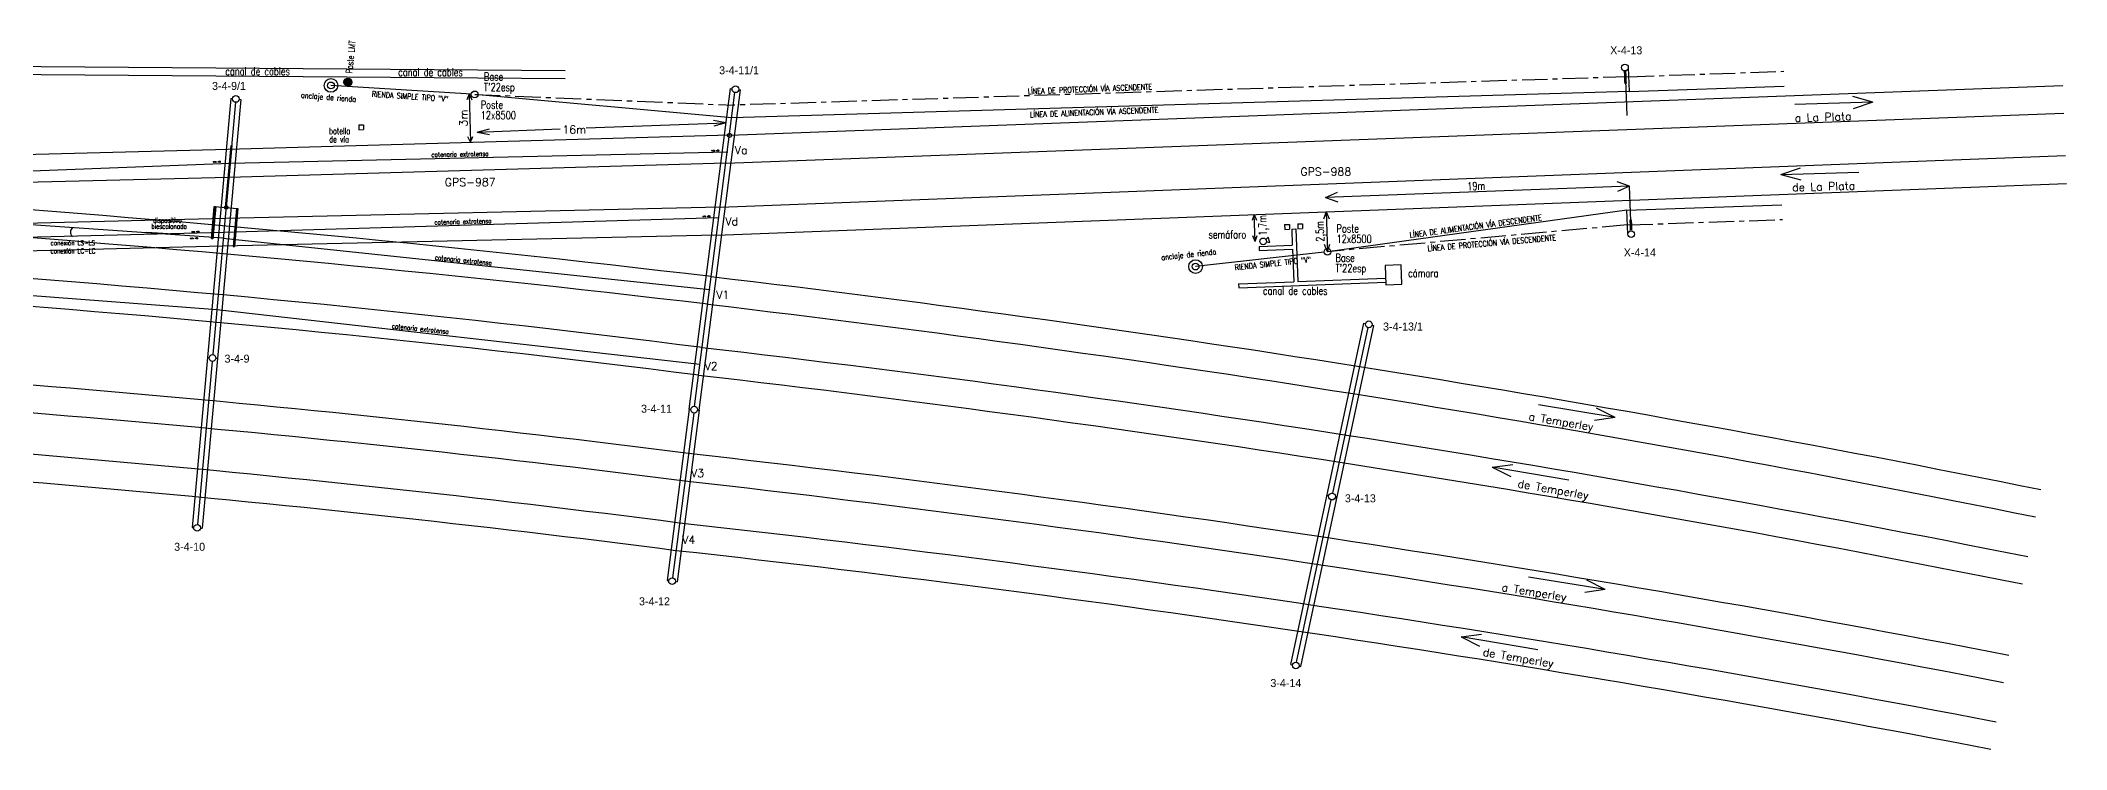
# Model space of a CAD drawing. Header units: millimetres. Extents: x -25718 to 390904, y -15119 to 121027.
# Drawn here: x 264308 to 390904, y -15119 to 29164 of the extents above; entities that cross this region are included whole.
import ezdxf

# ---------------------------------------------------------------- set-up
doc = ezdxf.new("R2010")
doc.units = ezdxf.units.MM
doc.linetypes.add('CENTER', pattern=[50.8, 31.75, -6.35, 6.35, -6.35])
doc.layers.add('02 L d C', color=7, linetype='Continuous', lineweight=5)
for name, color, linetype in [('obras de enlaces', 4, 'Continuous'), ('postes catenaria', 4, 'Continuous'), ('Textos catenaria', 7, 'Continuous'), ('vías', 8, 'Continuous')]:
    doc.layers.add(name, color=color, linetype=linetype)
doc.styles.add('SIMPLEX', font='simplex.shx', dxfattribs={"width": 0.75})

# ---------------------------------------------------------------- blocks, each defined once
blk = doc.blocks.new('biescalonado')
at = {"color": 4}
for p, q in [((0.03, 0.04), (0, 0)), ((1.7, -1.06), (1.67, -1.1))]:
    blk.add_line(p, q, dxfattribs=at)
at = {"color": 4, "const_width": 0.0125}
for points in [[(-0.01, 0, 1), (0.01, 0, 1)], [(1.66, -1.1, 1), (1.67, -1.1, 1)]]:
    blk.add_lwpolyline(points, format="xyb", close=True, dxfattribs=at)
at = {"layer": '02 L d C', "color": 4}
blk.add_line((0.03, 0.04), (1.7, -1.06), dxfattribs=at)

msp = doc.modelspace()

# ---------------------------------------------------------------- hatches: boundary and pattern name
msp.add_hatch(color=256).paths.add_polyline_path([(283767, 26566, 1), (283267, 26566, 1)])

# ---------------------------------------------------------------- linework, layer by layer
at = {"color": 8}
for p, q in [((297101, 26772), (242683, 27201)), ((297086, 27272), (242687, 27701)), ((307360, 23255), (276021, 22358)), ((276026, 22358), (246070, 21588)), ((276071, 20618), (246115, 19848)), ((307135, 21508), (276071, 20618)), ((275838, 18049), (245855, 17291)), ((306781, 18761), (275838, 18049)), ((306556, 17015), (275683, 16326)), ((342048, 17668), (342348, 17677)), ((342048, 17668), (342057, 17368)), ((342057, 17368), (342357, 17377)), ((342348, 17677), (342357, 17377)), ((342491, 17387), (342741, 17397)), ((342491, 17387), (342529, 16388)), ((342741, 17397), (342867, 14105)), ((342867, 17706), (343167, 17715)), ((342867, 17706), (342875, 17407)), ((342875, 17407), (343175, 17415)), ((343167, 17715), (343175, 17415)), ((275683, 16326), (245680, 15570)), ((340455, 16308), (342529, 16388)), ((340455, 16308), (340465, 16058)), ((340465, 16058), (342539, 16138)), ((342539, 16138), (342617, 14095)), ((339174, 13963), (342617, 14095)), ((339174, 13963), (339183, 13714)), ((339183, 13714), (348368, 14065)), ((342867, 14105), (348359, 14315))]:
    msp.add_line(p, q, dxfattribs=at)
at = {"color": 6, "linetype": 'CENTER', "ltscale": 50}
for p, q in [((363546, 26901), (307601, 25126)), ((363546, 26901), (373236, 27243)), ((291438, 25800), (307601, 25126)), ((363471, 17642), (373161, 17984)), ((363471, 17642), (344730, 15974))]:
    msp.add_line(p, q, dxfattribs=at)
at = {"color": 3}
for p, q in [((276201, 25547), (274736, 9363)), ((276828, 25490), (275363, 9306)), ((276201, 25547), (276305, 25537)), ((276724, 25499), (276828, 25490)), ((304838, 6146), (307416, 26160)), ((305177, 6314), (307702, 25912)), ((305463, 6065), (308041, 26080)), ((307416, 26160), (307521, 26147)), ((307937, 26093), (308041, 26080)), ((276496, 25309), (275069, 9543)), ((342440, -9812), (347002, 11502)), ((347002, 11502), (347105, 11480)), ((343056, -9944), (347618, 11371)), ((345051, 882), (347266, 11231)), ((347516, 11393), (347618, 11371)), ((274736, 9363), (273776, -1244)), ((275031, 9125), (274109, -1063)), ((275363, 9306), (274403, -1301)), ((274736, 9363), (274841, 9353)), ((275259, 9315), (275363, 9306)), ((304838, 6146), (303458, -4566)), ((305123, 5897), (303797, -4398)), ((305463, 6065), (304082, -4646)), ((304838, 6146), (304942, 6132)), ((305358, 6079), (305463, 6065)), ((342792, -9672), (344963, 471)), ((344802, 720), (344699, 742)), ((345212, 632), (345315, 610)), ((273776, -1244), (273880, -1253)), ((274299, -1291), (274403, -1301)), ((303458, -4566), (303562, -4579)), ((303978, -4633), (304082, -4646)), ((342440, -9812), (342543, -9834)), ((342953, -9922), (343056, -9944))]:
    msp.add_line(p, q, dxfattribs=at)
for p, q in [((291229, 25813), (282456, 26359)), ((291085, 25810), (290938, 25453)), ((291085, 25810), (291171, 22811)), ((291085, 25810), (291252, 25462)), ((378797, 25322), (373939, 25161)), ((378797, 25322), (377544, 25665)), ((378797, 25322), (377569, 24897)), ((307137, 24021), (306362, 24173)), ((284190, 23892), (284490, 23901)), ((284190, 23892), (284199, 23592)), ((284199, 23592), (284498, 23601)), ((284490, 23901), (284498, 23601)), ((291171, 22811), (291004, 23159)), ((291171, 22811), (291317, 23168)), ((291595, 23450), (292357, 23658)), ((291595, 23450), (296782, 23641)), ((291595, 23450), (292370, 23299)), ((298412, 23701), (307137, 24021)), ((307137, 24021), (306376, 23813)), ((275864, 18738), (276215, 22610)), ((275937, 18731), (276287, 22604)), ((276215, 22610), (276287, 22604)), ((363591, 20068), (362818, 20335)), ((373062, 20803), (374292, 21222)), ((373062, 20803), (377921, 20941)), ((373062, 20803), (374314, 20454)), ((363591, 20068), (344604, 19360)), ((344604, 19360), (345354, 19684)), ((344604, 19360), (345376, 19093)), ((363591, 20068), (362840, 19744)), ((275167, 18801), (275240, 18794)), ((275203, 18798), (276598, 18671)), ((276561, 18675), (276347, 16305)), ((276634, 18668), (276420, 16298)), ((276561, 18675), (276634, 18668)), ((340139, 18300), (340021, 17924)), ((340204, 16601), (340139, 18300)), ((340139, 18300), (340286, 17934)), ((344637, 18472), (344484, 18012)), ((344637, 18472), (344730, 15974)), ((344637, 18472), (344824, 18025)), ((271944, 17130), (271941, 17080)), ((274985, 16789), (275058, 16783)), ((340204, 16601), (340057, 16966)), ((340204, 16601), (340322, 16976)), ((276347, 16305), (276420, 16298)), ((344521, 15950), (336482, 15045)), ((344730, 15974), (344543, 16421)), ((344730, 15974), (344883, 16434)), ((362703, 5609), (357908, 6402)), ((362703, 5609), (361416, 5432)), ((362703, 5609), (361541, 6190)), ((355026, 2510), (356314, 2681)), ((359817, 1694), (355026, 2510)), ((355026, 2510), (356185, 1923)), ((362088, -5130), (357289, -4362)), ((362088, -5130), (360924, -4554)), ((362088, -5130), (360802, -5313)), ((353070, -8091), (354358, -7918)), ((357864, -8895), (353070, -8091)), ((353070, -8091), (354231, -8675))]:
    msp.add_line(p, q)
at = {"color": 6}
for p, q in [((307499, 24333), (291438, 25800)), ((363580, 25982), (307499, 24333)), ((363580, 25982), (373270, 26324)), ((363437, 18561), (344730, 15974)), ((363437, 18561), (373126, 18903))]:
    msp.add_line(p, q, dxfattribs=at)
at = {"color": 5}
for p, q in [((307253, 22182), (276150, 21491)), ((276150, 21491), (246870, 20357)), ((306664, 18088), (275760, 17177)), ((275760, 17177), (253579, 16616))]:
    msp.add_line(p, q, dxfattribs=at)
at = {"color": 1}
for p, q in [((275727, 16818), (245317, 18927)), ((275727, 16818), (306116, 13606)), ((341023, 16890), (340874, 16742)), ((340913, 16597), (341115, 16543)), ((341115, 16543), (341023, 16890)), ((275322, 12342), (244883, 14659)), ((305513, 8926), (275322, 12342))]:
    msp.add_line(p, q, dxfattribs=at)
at = {"lineweight": 40}
for p, q in [((275167, 18801), (274985, 16789)), ((275240, 18794), (275058, 16783))]:
    msp.add_line(p, q, dxfattribs=at)
at = {"const_width": 50}
for points in [[(276125, 21491, 1), (276175, 21491, 1)], [(266256, 16937, 1), (266306, 16937, 1)], [(266301, 17470, 1), (266351, 17470, 1)], [(275030, 17159, 1), (275080, 17159, 1)], [(276439, 17197, 1), (276489, 17197, 1)]]:
    msp.add_lwpolyline(points, format="xyb", close=True, dxfattribs=at)
at = {"color": 8}
msp.add_lwpolyline([(348328, 15111), (348374, 13911), (349374, 13950), (349328, 15149)], close=True, dxfattribs=at)
for centre, radius in [((282456, 26359), 425), ((283517, 26566), 250), ((276515, 25518), 210), ((282456, 26359), 212), ((291438, 25800), 210), ((307729, 26120), 210), ((307358, 23242), 128), ((336482, 15045), 425), ((336482, 15045), 212), ((344730, 15974), 210), ((347310, 11437), 210), ((275050, 9334), 210), ((305150, 6106), 210), ((345007, 676), 210), ((274090, -1272), 210), ((303770, -4606), 210), ((342748, -9878), 210)]:
    msp.add_circle(centre, radius)
at = {"lineweight": 40}
msp.add_circle((275901, 18734), 90, dxfattribs=at)
at = {"color": 2}
for centre in [(275727, 16818), (306116, 13606), (275322, 12342), (305513, 8926)]:
    msp.add_circle(centre, 4, dxfattribs=at)
at = {"color": 1}
msp.add_circle((340707, 16620), 207, dxfattribs=at)
at = {"color": 8}
for centre, radius, start, end in [((183068, -1022012), 1043720, 83.22366, 86.020663), ((183068, -1022012), 1041980, 83.22366, 86.020663), ((196889, -842683), 859575, 82.730959, 86.111983), ((196889, -842683), 857835, 82.730959, 86.111983), ((191638, -884735), 895284, 82.738846, 87.561226), ((191638, -884735), 893544, 82.738846, 87.561226), ((189838, -887697), 894070, 82.648601, 87.455855), ((189838, -887697), 892330, 82.648601, 87.455855)]:
    msp.add_arc(centre, radius, start, end, dxfattribs=at)
msp.add_arc((266519, 17185), 344, 124.25431, 226.17594)
at = {"color": 1}
msp.add_point((307135, 21508), dxfattribs=at)
at = {"layer": 'postes catenaria'}
for p, q in [((363252, 27210), (363397, 27216)), ((363254, 27160), (363399, 27166)), ((363256, 27110), (363400, 27116)), ((363257, 27060), (363402, 27066)), ((363259, 27010), (363404, 27016)), ((363261, 26960), (363406, 26966)), ((363263, 26911), (363408, 26916)), ((363265, 26861), (363410, 26866)), ((363267, 26811), (363412, 26816)), ((363269, 26761), (363413, 26766)), ((363270, 26711), (363415, 26716)), ((363272, 26661), (363417, 26666)), ((363274, 26611), (363419, 26616)), ((363324, 27213), (363426, 24475)), ((363524, 27481), (363580, 25982)), ((363276, 26561), (363421, 26566)), ((363278, 26511), (363423, 26516)), ((363693, 17330), (363591, 20068)), ((363493, 17062), (363437, 18561)), ((363748, 17932), (363603, 17927)), ((363750, 17882), (363605, 17877)), ((363752, 17832), (363607, 17827)), ((363754, 17782), (363609, 17777)), ((363756, 17732), (363611, 17727)), ((363756, 17632), (363611, 17627)), ((363758, 17682), (363613, 17677)), ((363758, 17582), (363613, 17577)), ((363758, 17582), (363613, 17577)), ((363758, 17532), (363613, 17527)), ((363760, 17532), (363615, 17527)), ((363760, 17483), (363615, 17477)), ((363761, 17433), (363617, 17427)), ((363763, 17383), (363618, 17377)), ((363765, 17333), (363620, 17327))]:
    msp.add_line(p, q, dxfattribs=at)
for centre in [(363315, 27473), (363702, 17070)]:
    msp.add_circle(centre, 210, dxfattribs=at)
at = {"layer": 'vías'}
for p, q in [((307360, 23255), (390670, 26361)), ((307134, 21506), (390736, 24622)), ((306780, 18760), (390837, 21979)), ((306556, 17014), (390904, 20243))]:
    msp.add_line(p, q, dxfattribs=at)
for centre, radius, start, end in [((184774, -1009775), 1031352, 78.56237, 83.237538), ((184734, -1009896), 1029739, 78.560584, 83.237102), ((189587, -994822), 1011477, 78.659271, 83.411089), ((189564, -994890), 1009808, 78.65797, 83.411547), ((186203, -1049013), 1059039, 79.053606, 83.570405), ((186181, -1049085), 1057374, 79.053045, 83.571135), ((189537, -1038198), 1043544, 79.120258, 83.689594), ((189519, -1038255), 1041864, 79.119884, 83.690679)]:
    msp.add_arc(centre, radius, start, end, dxfattribs=at)

# ---------------------------------------------------------------- block references
at = {"xscale": 999.9999999929602, "yscale": 999.9999999929602, "zscale": 999.9999999929602, "rotation": 29.38485813940194}
msp.add_blockref('biescalonado', (270945, 17150), dxfattribs=at)

# ---------------------------------------------------------------- texts
at = {"style": 'SIMPLEX'}
for s, height, rotation, width, p in [('Poste LMT', 400, 84.33674, 0.75, (283786, 27090)), ('anclaje de rienda', 350, 355.54586, 0.75, (280575, 25585)), ('RIENDA SIMPLE TIPO "V"', 350, 356.18016, 0.75, (284999, 25656)), ('LÍNEA DE PROTECCIÓN VÍA ASCENDENTE', 350, 2.15926, 0.75, (326006, 25813)), ('LÍNEA DE ALINENTACIÓN VÍA ASCENDENTE', 350, 2.15926, 0.75, (326144, 24359)), ('catenaria extratensa', 300, 1.17953, 0.7, (288738, 21879)), ('19m', 500, 2.21478, 0.75, (353466, 19807)), ('catenaria extratensa', 300, 1.51113, 0.7, (288923, 17660)), ('1,7m', 500, 92.11469, 0.75, (340934, 16985)), ('2,5m', 500, 92.11469, 0.75, (344520, 16607)), ('LÍNEA DE ALIMENTACIÓN VÍA DESCENDENTE', 350, 7.66107, 0.75, (349889, 16834)), ('LÍNEA DE PROTECCIÓN VÍA DESCENDENTE', 350, 4.8764, 0.75, (350996, 16000)), ('catenaria extratensa', 300, 354.18969, 0.7, (288943, 15475)), ('anclaje de rienda', 350, 6.16008, 0.75, (334359, 15438)), ('RIENDA SIMPLE TIPO "V"', 350, 6.16008, 0.75, (338954, 14807)), ('catenaria extratensa', 300, 354.18969, 0.7, (286249, 11187))]:
    msp.add_text(s, height=height, rotation=rotation, dxfattribs=dict(at, width=width)).set_placement(p)
at = {"style": 'SIMPLEX', "width": 0.75}
for s, height, p in [('canal de cables', 500, (275854, 26995)), ('canal de cables', 500, (286658, 26943)), ('Base', 500, (292015, 26658)), ('Poste', 500, (291814, 24900)), ("T'22esp", 500, (292015, 26006)), ('12x8500', 500, (291814, 24248)), ('de vía', 400, (282347, 22791)), ('botella', 400, (282337, 23319)), ('semáforo', 500, (337293, 16804)), ('Poste', 500, (345290, 17172)), ('12x8500', 500, (345290, 16520)), ("T'22esp", 500, (345226, 14693)), ('Base', 500, (345226, 15345)), ('cámara', 500, (349768, 14386)), ('canal de cables', 500, (340694, 13287))]:
    msp.add_text(s, height=height, dxfattribs=at).set_placement(p)
at = {"style": 'SIMPLEX'}
msp.add_text('3m', height=500, rotation=90, dxfattribs=at).set_placement((290989, 23793))
for s, p in [('16m', (296916, 23350)), ('GPS-987', (289571, 20068)), ('GPS-988', (343037, 20724))]:
    msp.add_text(s, height=500, dxfattribs=at).set_placement(p)
at = {"color": 7, "style": 'SIMPLEX'}
for s, p in [('cota +00', (275088, 21554)), ('cota +00', (306234, 22258)), ('cota +00', (305675, 18150)), ('cota +00', (273659, 16776)), ('cota +50', (273753, 17185))]:
    msp.add_text(s, height=75, dxfattribs=at).set_placement(p)
at = {"color": 3, "char_height": 500, "width": 8633.64, "attachment_point": 1}
for s, insert in [('X-4-13', (362391, 28804)), ('3-4-9/1', (275026, 26578)), ('3-4-11/1', (306712, 27557)), ('X-4-14', (363242, 16175)), ('3-4-13/1', (348199, 11549)), ('3-4-9', (275805, 9542)), ('3-4-11', (301833, 6415)), ('3-4-13', (345813, 817)), ('3-4-10', (272658, -2209)), ('3-4-12', (301706, -5615)), ('3-4-14', (341158, -10722))]:
    msp.add_mtext(s, dxfattribs=dict(at, insert=insert))
at = {"layer": 'obras de enlaces', "style": 'SIMPLEX'}
for s, rotation, p in [('a La Plata', 1.90131, (373928, 24074)), ('de La Plata', 1.62393, (373769, 19741)), ('a Temperley', 350.60434, (357267, 5448)), ('de Temperley', 350.33617, (356580, 1248)), ('a Temperley', 350.91651, (355581, -5217)), ('de Temperley', 350.47447, (354402, -9266))]:
    msp.add_text(s, height=500, rotation=rotation, dxfattribs=at).set_placement(p)
for s, p in [('Va', (307693, 22069)), ('Vd', (307102, 17620)), ('V1', (306535, 13035)), ('V2', (305803, 8578)), ('V3', (304956, 1893)), ('V4', (304406, -2266))]:
    msp.add_text(s, height=500, dxfattribs=at).set_placement(p)
at = {"layer": 'Textos catenaria', "style": 'SIMPLEX', "width": 0.7}
for s, p in [('dispositivo', (271348, 17782)), ('conexión LS-LS', (264933, 16374)), ('biescalonado', (271230, 17404)), ('conexión LC-LC', (264933, 15868))]:
    msp.add_text(s, height=300, dxfattribs=at).set_placement(p)

doc.saveas('drawing.dxf')
